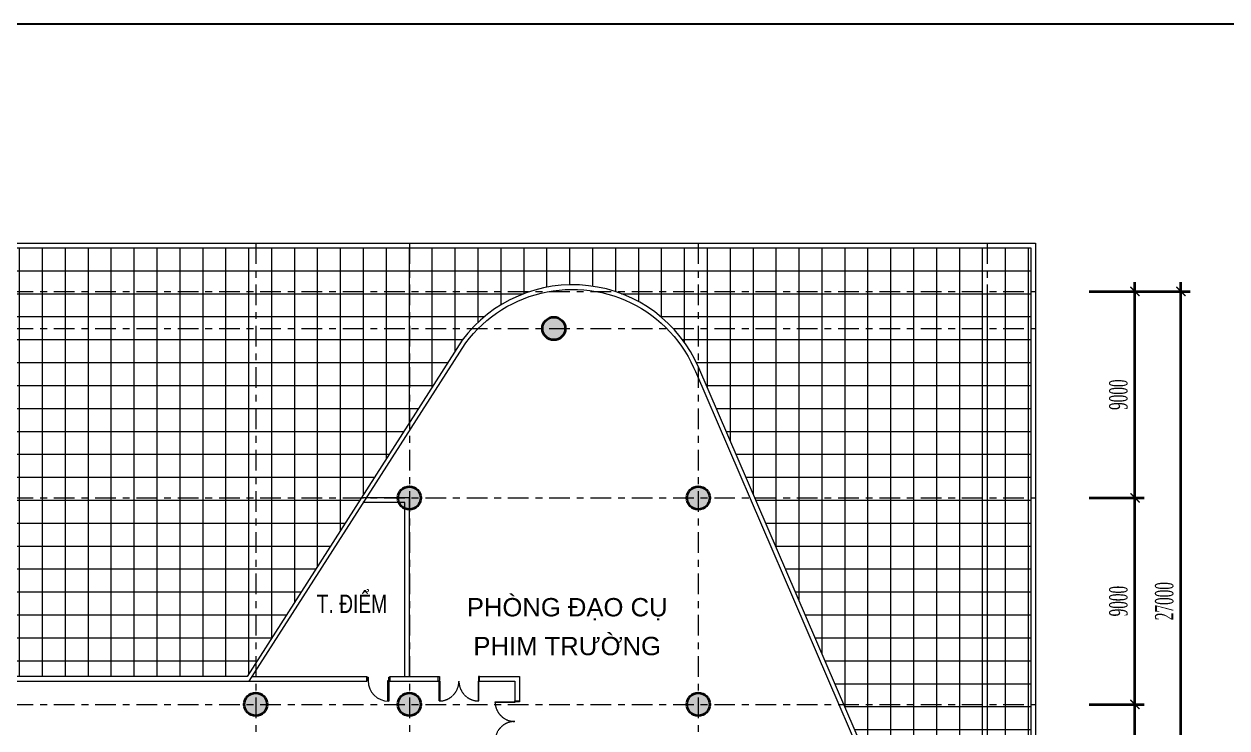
# Model space of a CAD drawing. Header units: millimetres. Extents: x 90964 to 877642, y 656808 to 1438307.
# Drawn here: x 369984 to 422442, y 989290 to 1019974 of the extents above; entities that cross this region are included whole.
import ezdxf
from ezdxf.enums import TextEntityAlignment as Align

# ---------------------------------------------------------------- set-up
doc = ezdxf.new("R2010")
doc.units = ezdxf.units.MM
doc.header["$LTSCALE"] = 300
for name, pattern in [('CENTER', [3, 1.5, -0.5, 0.5, -0.5]), ('HIDDEN2', [0.1875, 0.125, -0.0625]), ('Overhead', [3.96875, 2.38125, -1.5875])]:
    doc.linetypes.add(name, pattern=pattern)
doc.layers.get('Defpoints').update_dxf_attribs({"color": 6})
for name, color, linetype, lineweight in [('A-COT VACH', 2, 'Continuous', 35), ('A-CUA', 25, 'Continuous', 5), ('A-DIM', 125, 'Continuous', 15), ('A-DOOR', 31, 'Continuous', 9), ('A-DOOR-FRAM', 31, 'Continuous', 9), ('A-HATCH', 251, 'Continuous', 5), ('A-NET THAY', 125, 'Continuous', 18), ('A-TEXT', 9, 'Continuous', 18), ('A-TRUC', 250, 'CENTER', 5), ('A-WALL', 113, 'Continuous', 9), ('S-STRS-MBND', 31, 'Overhead', 9)]:
    doc.layers.add(name, color=color, linetype=linetype, lineweight=lineweight)
doc.styles.add('A1-arial', font='arial.ttf', dxfattribs={"width": 0.8})
doc.styles.add('ROMANSssss', font='vntimeh.shx', dxfattribs={"width": 0.55})
doc.dimstyles.new('DIM_1-400 MB', dxfattribs={"dimscale": 400, "dimtxt": 2, "dimasz": 1, "dimexe": 1, "dimexo": 0, "dimgap": 0.8, "dimtad": 1, "dimdec": 0, "dimzin": 0, "dimdsep": 46, "dimtxsty": 'ROMANSssss', "dimblk": 'ARCHTICK', "dimcen": 1, "dimdle": 1, "dimclrd": 256, "dimclre": 256, "dimclrt": 7, "dimadec": 0, "dimazin": 0, "dimtfac": 1, "dimtdec": 0, "dimtix": 1, "dimtofl": 0, "dimtmove": 2, "dimatfit": 3, "dimfxl": 1, "dimtolj": 1, "dimtzin": 0, "dimarcsym": 0})

# ---------------------------------------------------------------- blocks, each defined once
blk = doc.blocks.new('_ArchTick')
at = {"color": 0, "linetype": 'ByBlock', "const_width": 0.15}
blk.add_lwpolyline([(-0.5, -0.5), (0.5, 0.5)], dxfattribs=at)
blk = doc.blocks.new('*D335')
at = {"layer": 'A-DIM', "lineweight": -2, "transparency": 16777216}
for p, q in [((416432, 1108533), (418832, 1108533)), ((418432, 1099133), (418432, 1108933)), ((416432, 1099533), (418832, 1099533))]:
    blk.add_line(p, q, dxfattribs=at)
at = {"layer": 'Defpoints', "color": 0, "transparency": 16777216}
for p in [(416432, 1108533), (418432, 1108533), (416432, 1099533)]:
    blk.add_point(p, dxfattribs=at)
at = {"layer": 'A-DIM', "lineweight": -2, "transparency": 16777216, "xscale": 400, "yscale": 400, "zscale": 400}
for p, rotation in [((418432, 1108533), 90), ((418432, 1099533), 270)]:
    blk.add_blockref('_ArchTick', p, dxfattribs=dict(at, rotation=rotation))
at = {"layer": 'A-DIM', "color": 7, "transparency": 16777216, "insert": (417712, 1104033), "char_height": 800, "attachment_point": 5, "rotation": 90, "style": 'ROMANSssss'}
blk.add_mtext('\\A1;9000', dxfattribs=at)
blk = doc.blocks.new('*D336')
at = {"layer": 'A-DIM', "lineweight": -2, "transparency": 16777216}
for p, q in [((418432, 1108133), (418432, 1117933)), ((416432, 1117533), (418832, 1117533)), ((416432, 1108533), (418832, 1108533))]:
    blk.add_line(p, q, dxfattribs=at)
at = {"layer": 'Defpoints', "color": 0, "transparency": 16777216}
for p in [(416432, 1117533), (418432, 1117533), (416432, 1108533)]:
    blk.add_point(p, dxfattribs=at)
at = {"layer": 'A-DIM', "lineweight": -2, "transparency": 16777216, "xscale": 400, "yscale": 400, "zscale": 400}
for p, rotation in [((418432, 1117533), 90), ((418432, 1108533), 270)]:
    blk.add_blockref('_ArchTick', p, dxfattribs=dict(at, rotation=rotation))
at = {"layer": 'A-DIM', "color": 7, "transparency": 16777216, "insert": (417712, 1113033), "char_height": 800, "attachment_point": 5, "rotation": 90, "style": 'ROMANSssss'}
blk.add_mtext('\\A1;9000', dxfattribs=at)
blk = doc.blocks.new('*D337')
at = {"layer": 'A-DIM', "lineweight": -2, "transparency": 16777216}
for p, q in [((418432, 1117133), (418432, 1126933)), ((416432, 1126533), (418832, 1126533)), ((416432, 1117533), (418832, 1117533))]:
    blk.add_line(p, q, dxfattribs=at)
at = {"layer": 'Defpoints', "color": 0, "transparency": 16777216}
for p in [(416432, 1126533), (418432, 1126533), (416432, 1117533)]:
    blk.add_point(p, dxfattribs=at)
at = {"layer": 'A-DIM', "lineweight": -2, "transparency": 16777216, "xscale": 400, "yscale": 400, "zscale": 400}
for p, rotation in [((418432, 1126533), 90), ((418432, 1117533), 270)]:
    blk.add_blockref('_ArchTick', p, dxfattribs=dict(at, rotation=rotation))
at = {"layer": 'A-DIM', "color": 7, "transparency": 16777216, "insert": (417712, 1122033), "char_height": 800, "attachment_point": 5, "rotation": 90, "style": 'ROMANSssss'}
blk.add_mtext('\\A1;9000', dxfattribs=at)
blk = doc.blocks.new('*D338')
at = {"layer": 'A-DIM', "lineweight": -2, "transparency": 16777216}
for p, q in [((420432, 1099133), (420432, 1126933)), ((416432, 1126533), (420832, 1126533)), ((416432, 1099533), (420832, 1099533))]:
    blk.add_line(p, q, dxfattribs=at)
at = {"layer": 'Defpoints', "color": 0, "transparency": 16777216}
for p in [(416432, 1126533), (420432, 1126533), (416432, 1099533)]:
    blk.add_point(p, dxfattribs=at)
at = {"layer": 'A-DIM', "lineweight": -2, "transparency": 16777216, "xscale": 400, "yscale": 400, "zscale": 400}
for p, rotation in [((420432, 1126533), 90), ((420432, 1099533), 270)]:
    blk.add_blockref('_ArchTick', p, dxfattribs=dict(at, rotation=rotation))
at = {"layer": 'A-DIM', "color": 7, "transparency": 16777216, "insert": (419712, 1113033), "char_height": 800, "attachment_point": 5, "rotation": 90, "style": 'ROMANSssss'}
blk.add_mtext('\\A1;27000', dxfattribs=at)
blk = doc.blocks.new('luoicotthapdoi')
at = {"layer": 'A-HATCH'}
h = blk.add_hatch(color=256, dxfattribs=at)
h.dxf.hatch_style = 1
edge = h.paths.add_edge_path()
edge.add_arc((386788, 970252), 500, 0, 360)
edge = h.paths.add_edge_path()
edge.add_arc((393088, 977636), 500, 0, 360)
edge = h.paths.add_edge_path()
edge.add_arc((399388, 970252), 500, 0, 360)
edge = h.paths.add_edge_path()
edge.add_arc((399388, 961252), 500, 0, 360)
edge = h.paths.add_edge_path()
edge.add_arc((399388, 952252), 500, 0, 360)
edge = h.paths.add_edge_path()
edge.add_arc((386788, 952252), 500, 0, 360)
edge = h.paths.add_edge_path()
edge.add_arc((386788, 961252), 500, 0, 360)
edge = h.paths.add_edge_path()
edge.add_arc((380088, 961252), 500, 0, 360)
edge = h.paths.add_edge_path()
edge.add_arc((367488, 961252), 500, 0, 360)
edge = h.paths.add_edge_path()
edge.add_arc((360788, 961252), 500, 0, 360)
edge = h.paths.add_edge_path()
edge.add_arc((360788, 952252), 500, 0, 360)
edge = h.paths.add_edge_path()
edge.add_arc((348188, 952252), 500, 0, 360)
edge = h.paths.add_edge_path()
edge.add_arc((348188, 961252), 500, 0, 360)
edge = h.paths.add_edge_path()
edge.add_arc((348188, 970252), 500, 0, 360)
edge = h.paths.add_edge_path()
edge.add_arc((354488, 977636), 500, 0, 360)
edge = h.paths.add_edge_path()
edge.add_arc((360788, 970252), 500, 0, 360)
at = {"layer": 'A-COT VACH'}
for centre in [(393088, 977636), (386788, 970252), (399388, 970252), (380088, 961252), (386788, 961252), (399388, 961252)]:
    blk.add_circle(centre, 500, dxfattribs=at)
at = {"layer": 'A-TRUC', "ltscale": 2}
for p, q in [((380088, 981352), (380088, 950252)), ((386788, 981352), (386788, 950252)), ((399388, 981352), (399388, 950252)), ((411988, 981352), (411988, 950252)), ((333488, 979252), (414088, 979252)), ((411988, 979252), (411988, 950252)), ((333488, 977636), (414088, 977636)), ((333488, 970252), (414088, 970252)), ((333488, 961252), (414088, 961252))]:
    blk.add_line(p, q, dxfattribs=at)
blk = doc.blocks.new('*U285')
for p, q in [((-2310, 1050), (-2350, 1050)), ((-2330, 100), (-2330, 1050)), ((-90, 1050), (-50, 1050)), ((-70, 100), (-70, 1050)), ((-2310, 100), (-2350, 100)), ((-90, 100), (-50, 100))]:
    blk.add_line(p, q)
for points in [[(-2350, 0), (-2310, 0), (-2310, 1150), (-2350, 1150)], [(-50, 0), (-90, 0), (-90, 1150), (-50, 1150)], [(0, -267), (-60, -267), (-60, -40), (-50, -40), (-50, 0), (0, 0)], [(-2400, -267), (-2340, -267), (-2340, -40), (-2350, -40), (-2350, 0), (-2400, 0)]]:
    blk.add_lwpolyline(points, close=True)
at = {"linetype": 'HIDDEN2'}
for centre, start, end in [((-2350, 0), 0, 89.99996), ((-50, 0), 90.00004, 180)]:
    blk.add_arc(centre, 1150, start, end, dxfattribs=at)
blk = doc.blocks.new('M_Door-Passage-Single-Flush - M_Door-Passage-Single-Flush-756115-Option 5 Floor Plans')
at = {"layer": 'A-DOOR'}
for p, q in [((405, -81.35), (450, -81.35)), ((405, -981.35), (405, -81.35)), ((450, -81.35), (450, -981.35)), ((450, -981.35), (405, -981.35))]:
    blk.add_line(p, q, dxfattribs=at)
blk.add_arc((450, -81.35), 900, 180, 270, dxfattribs=at)
at = {"layer": 'A-DOOR-FRAM'}
for p, q in [((-500, 68.65), (-450, 68.65)), ((-500, -81.35), (-500, 68.65)), ((-450, 68.65), (-450, -81.35)), ((450, 68.65), (500, 68.65)), ((450, -81.35), (450, 68.65)), ((500, 68.65), (500, -81.35)), ((-450, -81.35), (-500, -81.35)), ((500, -81.35), (450, -81.35))]:
    blk.add_line(p, q, dxfattribs=at)
blk = doc.blocks.new('DIM TC')
at = {"layer": 'A-DIM'}
for base, p1, p2, picture, middle in [((418431.9, 1126533.3), (416431.9, 1117533.3), (416431.9, 1126533.3), '*D337', (417711.9, 1122033.3)), ((420431.9, 1126533.3), (416431.9, 1099533.3), (416431.9, 1126533.3), '*D338', (419711.9, 1113033.3)), ((418431.9, 1117533.3), (416431.9, 1108533.3), (416431.9, 1117533.3), '*D336', (417711.9, 1113033.3)), ((418431.9, 1108533.3), (416431.9, 1099533.3), (416431.9, 1108533.3), '*D335', (417711.9, 1104033.3))]:
    dim = blk.add_linear_dim(base=base, p1=p1, p2=p2, angle=90, dimstyle='DIM_1-400 MB', dxfattribs=at)
    dim.commit()
    dim.dimension.update_dxf_attribs({"geometry": picture, "text_midpoint": middle})

msp = doc.modelspace()

# ---------------------------------------------------------------- hatches: boundary and pattern name
at = {"layer": 'S-STRS-MBND', "linetype": 'Continuous'}
h = msp.add_hatch(dxfattribs=at)
h.set_pattern_fill('_USER', color=250, scale=1000, double=1, pattern_type=0)
h.set_pattern_definition([(0, (373787.6, 1010218.3), (0, 1000), []), (90, (373787.6, 1010218.3), (-1000, 6e-14), [])])
h.paths.add_polyline_path([(389089.9, 1006193.3, -0.5773503), (399412, 1004987.1), (407576.1, 986061.6, -0.2894772), (406545.1, 979518.3), (413887.6, 979518.3), (413887.6, 1010218.3), (333687.6, 1010218.3), (333687.6, 979518.3), (341030.1, 979518.3, -0.2894772), (339999.1, 986061.6), (348163.3, 1004987.1, -0.5773503), (358485.3, 1006193.3), (367868, 991527.3), (379707.2, 991527.3)])

# ---------------------------------------------------------------- linework, layer by layer
at = {"layer": 'A-NET THAY'}
msp.add_line((391385.6, 990472.8), (391585.6, 990472.8), dxfattribs=at)
at = {"layer": 'A-WALL', "lineweight": 18}
for p, q in [((389089.9, 1006193.3), (379707.2, 991527.3)), ((379807.7, 991327.3), (389225.6, 1006040.7)), ((389225.6, 1006040.7), (389250.3, 1006073.9)), ((399184.9, 1005005.9), (399261.3, 1004828.9)), ((399261.3, 1004828.9), (407392.5, 985982.3)), ((407576.1, 986061.6), (399412, 1004987.1)), ((379707.2, 991527.3), (367868, 991527.3)), ((384938.1, 991527.3), (384938.1, 991327.3)), ((385938.1, 991327.3), (385938.1, 991527.3)), ((367767.6, 991327.3), (379807.7, 991327.3))]:
    msp.add_line(p, q, dxfattribs=at)
at = {"layer": 'A-WALL'}
for p, q in [((386787.5, 999318.3), (384759.1, 999318.3)), ((386587.5, 999118.3), (384759.1, 999118.3)), ((386587.5, 991527.3), (386587.5, 999118.3)), ((386787.5, 991527.3), (386787.5, 999318.3)), ((379935.7, 991527.3), (384938.1, 991527.3)), ((385938.1, 991527.3), (388050.2, 991527.3)), ((388050.2, 991327.3), (388050.2, 991527.3)), ((389850.2, 991327.3), (389850.2, 991527.3)), ((389850.2, 991527.3), (391585.6, 991527.3)), ((391585.6, 991527.3), (391585.6, 990472.8)), ((379807.7, 991327.3), (384938.1, 991327.3)), ((385938.1, 991327.3), (388050.2, 991327.3)), ((389850.2, 991327.3), (391385.6, 991327.3)), ((391385.6, 991327.3), (391385.6, 990472.8))]:
    msp.add_line(p, q, dxfattribs=at)
at = {"layer": 'A-WALL', "lineweight": 18, "flags": 128}
msp.add_lwpolyline([(389250.3, 1006073.9), (389415, 1006284.8), (389589.2, 1006487.8), (389772.6, 1006682.6), (389964.8, 1006868.7), (390165.3, 1007045.8), (390373.8, 1007213.4), (390589.9, 1007371.3), (390812.9, 1007519), (391042.6, 1007656.2), (391278.3, 1007782.8), (391519.6, 1007898.3), (391766, 1008002.6), (392016.9, 1008095.4), (392271.9, 1008176.5), (392530.3, 1008245.8), (392791.6, 1008303.1), (393055.3, 1008348.2), (393320.8, 1008381.2), (393587.5, 1008401.9), (393854.9, 1008410.3), (394122.5, 1008406.3), (394389.5, 1008390), (394655.5, 1008361.4), (394919.9, 1008320.6), (395182.1, 1008267.6), (395441.7, 1008202.6), (395697.9, 1008125.7), (395950.3, 1008037), (396198.4, 1007936.8), (396441.6, 1007825.3), (396679.4, 1007702.7), (396911.2, 1007569.2), (397136.7, 1007425.2), (397355.3, 1007270.9), (397566.5, 1007106.8), (397770, 1006933), (397965.2, 1006750.1), (398151.8, 1006558.3), (398329.3, 1006358.2), (398497.4, 1006150.1), (398655.8, 1005934.4), (398804, 1005711.7), (398941.8, 1005482.4), (399068.9, 1005246.9), (399184.9, 1005005.9)], dxfattribs=at)
at = {"layer": 'A-WALL', "lineweight": 18}
msp.add_arc((393902.7, 1002610.5), 6000, 23.33463, 143.33463, dxfattribs=at)
at = {"layer": 'Defpoints', "color": 1}
msp.add_lwpolyline([(294836.5, 914374.3), (444169.9, 914374.3), (444169.9, 1019974.3), (294836.5, 1019974.3)], close=True, dxfattribs=at)
at = {"layer": 'S-STRS-MBND', "linetype": 'Continuous'}
msp.add_lwpolyline([(341213.3, 979318.3), (333487.6, 979318.3), (333487.6, 1010418.3), (414087.6, 1010418.3), (414087.6, 979318.3), (406361.9, 979318.3)], dxfattribs=at)
at = {"layer": 'S-STRS-MBND', "color": 250, "linetype": 'Continuous'}
msp.add_lwpolyline([(341213.3, 979518.3), (333687.6, 979518.3), (333687.6, 1010218.3), (413887.6, 1010218.3), (413887.6, 979518.3), (406361.9, 979518.3)], dxfattribs=at)

# ---------------------------------------------------------------- block references
at = {"layer": 'A-COT VACH'}
for name, p in [('luoicotthapdoi', (0, 29066)), ('DIM TC', (0, -118215))]:
    msp.add_blockref(name, p, dxfattribs=at)
at = {"layer": 'A-CUA'}
msp.add_blockref('M_Door-Passage-Single-Flush - M_Door-Passage-Single-Flush-756115-Option 5 Floor Plans', (385438.1, 991433.7), dxfattribs=at)
at = {"layer": 'A-CUA', "extrusion": (0, 0, -1), "xscale": -0.7500000000000011, "yscale": 0.7500000000000011, "zscale": -0.7500000000000011}
for p, rotation in [((-388050.2, 991327.3), 180), ((-391385.6, 990472.8), 270.0000000000073)]:
    msp.add_blockref('*U285', p, dxfattribs=dict(at, rotation=rotation))

# ---------------------------------------------------------------- texts
at = {"layer": 'A-TEXT', "style": 'A1-arial', "width": 0.75}
msp.add_text('T. ĐIỂM', height=800, dxfattribs=at).set_placement((384284.2, 994301.3), align=Align.CENTER)
at = {"layer": 'A-TEXT', "style": 'A1-arial'}
for s, p in [('PHÒNG ĐẠO CỤ', (393671, 994153.3)), ('PHIM TRƯỜNG', (393671, 992461))]:
    msp.add_text(s, height=800, dxfattribs=at).set_placement(p, align=Align.CENTER)

doc.saveas('drawing.dxf')
